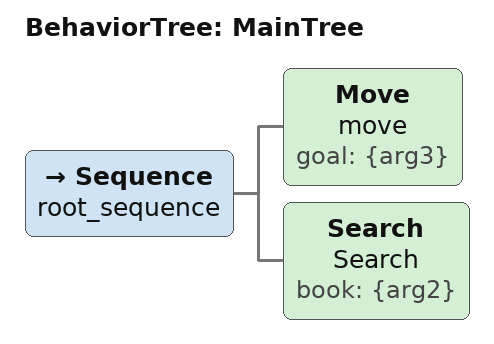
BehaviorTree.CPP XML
<root BTCPP_format="4" main_tree_to_execute="MainTree">
    <BehaviorTree ID="MainTree">
        <Sequence name="root_sequence">
            <Move name="move" goal="{arg3}"/>
            <Search name="Search" book="{arg2}"/>
        </Sequence>
    </BehaviorTree>
</root>
